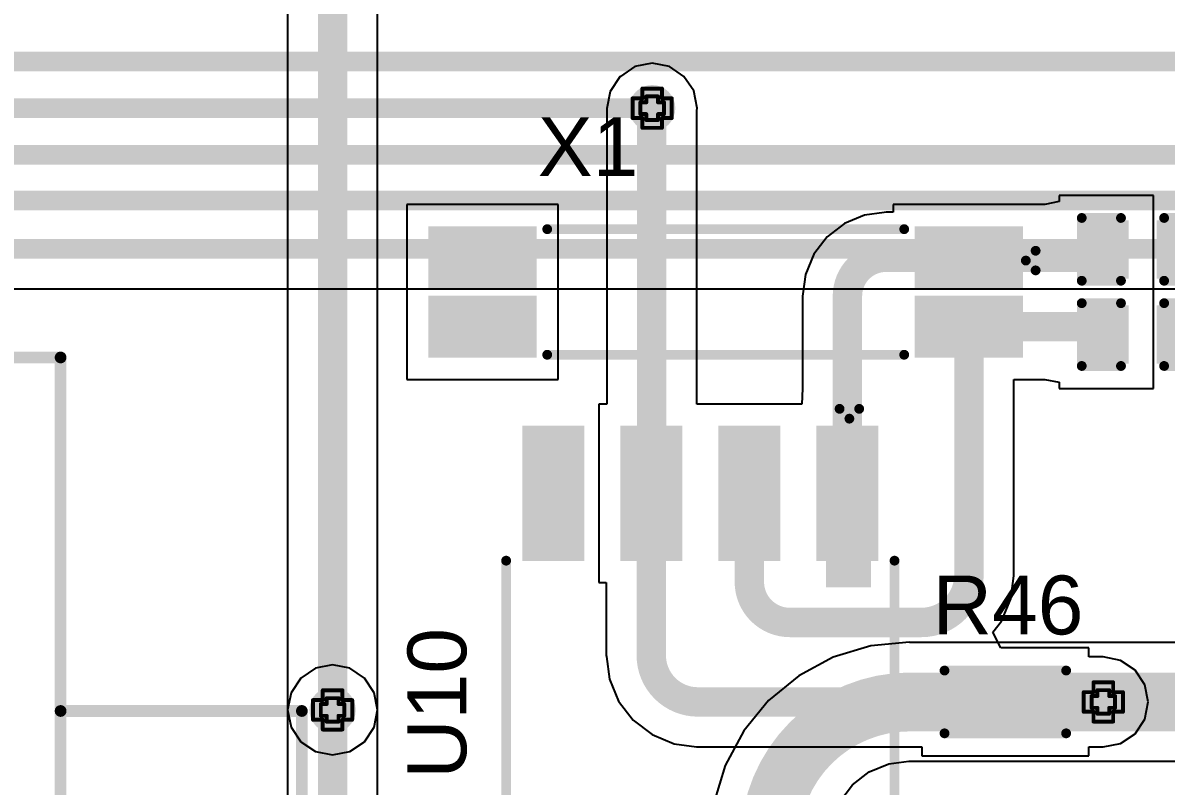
# Model space of a CAD drawing. Header units: inches. Extents: x -3 to 195, y 0 to 199.
# Drawn here: x 2.189 to 2.772, y 2.666 to 3.055 of the extents above; entities that cross this region are included whole.
import ezdxf

# ---------------------------------------------------------------- set-up
doc = ezdxf.new("R2010")
doc.units = ezdxf.units.IN
doc.header["$MEASUREMENT"] = 0
for name, color, linetype in [('Bottom Layer', 5, 'Continuous'), ('Drill Drawing', 1, 'Continuous'), ('Top Layer', 1, 'Continuous'), ('Top Overlay', 2, 'Continuous'), ('Top Paste', 8, 'Continuous'), ('Top Solder', 216, 'Continuous'), ('Via Holes', 16, 'Continuous')]:
    doc.layers.add(name, color=color, linetype=linetype)
doc.styles.add('Arial', font='', dxfattribs={"height": 0.2})
doc.styles.get('Arial').set_extended_font_data('Arial')

# ---------------------------------------------------------------- blocks, each defined once
blk = doc.blocks.new('MC_146__6')
at = {"layer": 'Top Layer'}
for points in [[(-0.14763795, 0.0295273), (-0.10039385, 0.0295273), (-0.10039385, 0.0059053), (-0.14763795, 0.0059053)], [(0.10039405, 0.0295273), (0.14763815, 0.0295273), (0.14763815, 0.0059053), (0.10039405, 0.0059053)], [(-0.14763795, -0.0059046), (-0.10039385, -0.0059046), (-0.10039385, -0.0295266), (-0.14763795, -0.0295266)], [(0.10039415, -0.0059048), (0.14763825, -0.0059048), (0.14763825, -0.0295268), (0.10039415, -0.0295268)]]:
    blk.add_hatch(color=1, dxfattribs=at).paths.add_polyline_path(points)
at = {"layer": 'Top Paste'}
for points in [[(-0.14763795, 0.0295273), (-0.10039385, 0.0295273), (-0.10039385, 0.0059053), (-0.14763795, 0.0059053)], [(0.10039405, 0.0295273), (0.14763815, 0.0295273), (0.14763815, 0.0059053), (0.10039405, 0.0059053)], [(-0.14763795, -0.0059046), (-0.10039385, -0.0059046), (-0.10039385, -0.0295266), (-0.14763795, -0.0295266)], [(0.10039415, -0.0059048), (0.14763825, -0.0059048), (0.14763825, -0.0295268), (0.10039415, -0.0295268)]]:
    blk.add_hatch(color=8, dxfattribs=at).paths.add_polyline_path(points)
at = {"layer": 'Top Solder'}
for points in [[(-0.15163795, 0.0335273), (-0.09639385, 0.0335273), (-0.09639385, 0.0019053), (-0.15163795, 0.0019053)], [(0.09639405, 0.0335273), (0.15163815, 0.0335273), (0.15163815, 0.0019053), (0.09639405, 0.0019053)], [(-0.15163795, -0.0019046), (-0.09639385, -0.0019046), (-0.09639385, -0.0335266), (-0.15163795, -0.0335266)], [(0.09639415, -0.0019048), (0.15163825, -0.0019048), (0.15163825, -0.0335268), (0.09639415, -0.0335268)]]:
    blk.add_hatch(color=216, dxfattribs=at).paths.add_polyline_path(points)
at = {"layer": 'Top Overlay', "const_width": 0.005}
for points in [[(0.0910003, 0.0320004), (-0.0909997, 0.0320003)], [(-0.1529998, -0.0159998), (-0.1579999, -0.0109999)], [(-0.1579998, -0.0209998), (-0.1579999, -0.0109999)], [(-0.1529998, -0.0159998), (-0.1579998, -0.0209998)], [(0.0910003, -0.0319997), (-0.0909999, -0.0319999)]]:
    blk.add_lwpolyline(points, dxfattribs=at)
at = {"layer": 'Top Overlay', "const_width": 0.0025}
for points in [[(-0.0922497, 0.0320003, 1), (-0.0897497, 0.0320003, 1)], [(0.0897503, 0.0320004, 1), (0.0922503, 0.0320004, 1)], [(-0.1592499, -0.0109999, 1), (-0.1567499, -0.0109999, 1)], [(-0.1592499, -0.0109999, 1), (-0.1567499, -0.0109999, 1)], [(-0.1542498, -0.0159998, 1), (-0.1517498, -0.0159998, 1)], [(-0.1542498, -0.0159998, 1), (-0.1517498, -0.0159998, 1)], [(-0.1592498, -0.0209998, 1), (-0.1567498, -0.0209998, 1)], [(-0.1592498, -0.0209998, 1), (-0.1567498, -0.0209998, 1)], [(-0.0922499, -0.0319999, 1), (-0.0897499, -0.0319999, 1)], [(0.0897503, -0.0319997, 1), (0.0922503, -0.0319997, 1)]]:
    blk.add_lwpolyline(points, format="xyb", close=True, dxfattribs=at)
blk = doc.blocks.new('SOIC_8_0_154___3_90___W______13')
at = {"layer": 'Top Layer'}
for points in [[(-0.1368117, 0.0631886), (-0.1368117, 0.0868106), (-0.0757881, 0.0868106), (-0.0757881, 0.0631886)], [(0.0757883, 0.0631886), (0.0757883, 0.0868106), (0.1368119, 0.0868106), (0.1368119, 0.0631886)], [(-0.1368119, 0.0131888), (-0.1368119, 0.0368108), (-0.0757883, 0.0368108), (-0.0757883, 0.0131888)], [(0.0757881, 0.0131888), (0.0757881, 0.0368108), (0.1368117, 0.0368108), (0.1368117, 0.0131888)], [(-0.1368119, -0.0368109), (-0.1368119, -0.0131889), (-0.0757883, -0.0131889), (-0.0757883, -0.0368109)], [(0.0757881, -0.0368109), (0.0757881, -0.0131889), (0.1368117, -0.0131889), (0.1368117, -0.0368109)], [(-0.1368119, -0.0868111), (-0.1368119, -0.0631891), (-0.0757883, -0.0631891), (-0.0757883, -0.0868111)], [(0.0757882, -0.086811), (0.0757882, -0.063189), (0.1368118, -0.063189), (0.1368118, -0.086811)]]:
    blk.add_hatch(color=1, dxfattribs=at).paths.add_polyline_path(points)
at = {"layer": 'Top Overlay'}
blk.add_hatch(color=2, dxfattribs=at).paths.add_polyline_path([(-0.0723769, 0.0639924), (-0.0583769, 0.0639924), (-0.0583769, 0.0869924), (-0.0723769, 0.0869924)])
at = {"layer": 'Top Paste'}
for points in [[(-0.1368117, 0.0631886), (-0.1368117, 0.0868106), (-0.0757881, 0.0868106), (-0.0757881, 0.0631886)], [(0.0757883, 0.0631886), (0.0757883, 0.0868106), (0.1368119, 0.0868106), (0.1368119, 0.0631886)], [(-0.1368119, 0.0131888), (-0.1368119, 0.0368108), (-0.0757883, 0.0368108), (-0.0757883, 0.0131888)], [(0.0757881, 0.0131888), (0.0757881, 0.0368108), (0.1368117, 0.0368108), (0.1368117, 0.0131888)], [(-0.1368119, -0.0368109), (-0.1368119, -0.0131889), (-0.0757883, -0.0131889), (-0.0757883, -0.0368109)], [(0.0757881, -0.0368109), (0.0757881, -0.0131889), (0.1368117, -0.0131889), (0.1368117, -0.0368109)], [(-0.1368119, -0.0868111), (-0.1368119, -0.0631891), (-0.0757883, -0.0631891), (-0.0757883, -0.0868111)], [(0.0757882, -0.086811), (0.0757882, -0.063189), (0.1368118, -0.063189), (0.1368118, -0.086811)]]:
    blk.add_hatch(color=8, dxfattribs=at).paths.add_polyline_path(points)
at = {"layer": 'Top Solder'}
for points in [[(-0.1408117, 0.0591886), (-0.1408117, 0.0908106), (-0.0717881, 0.0908106), (-0.0717881, 0.0591886)], [(0.0717883, 0.0591886), (0.0717883, 0.0908106), (0.1408119, 0.0908106), (0.1408119, 0.0591886)], [(-0.1408119, 0.0091888), (-0.1408119, 0.0408108), (-0.0717883, 0.0408108), (-0.0717883, 0.0091888)], [(0.0717881, 0.0091888), (0.0717881, 0.0408108), (0.1408117, 0.0408108), (0.1408117, 0.0091888)], [(-0.1408119, -0.0408109), (-0.1408119, -0.0091889), (-0.0717883, -0.0091889), (-0.0717883, -0.0408109)], [(0.0717881, -0.0408109), (0.0717881, -0.0091889), (0.1408117, -0.0091889), (0.1408117, -0.0408109)], [(-0.1408119, -0.0908111), (-0.1408119, -0.0591891), (-0.0717883, -0.0591891), (-0.0717883, -0.0908111)], [(0.0717882, -0.090811), (0.0717882, -0.059189), (0.1408118, -0.059189), (0.1408118, -0.090811)]]:
    blk.add_hatch(color=216, dxfattribs=at).paths.add_polyline_path(points)
at = {"layer": 'Top Overlay', "const_width": 0.005}
for points in [[(-0.0719998, 0.0989997), (0.0710001, 0.099)], [(-0.14937, 0.071), (-0.1493698, 0.0809998)], [(-0.14437, 0.0759999), (-0.1493698, 0.0809998)], [(-0.14937, 0.071), (-0.14437, 0.0759999)], [(0.071, -0.0990001), (-0.072, -0.0990001)]]:
    blk.add_lwpolyline(points, dxfattribs=at)
at = {"layer": 'Top Overlay', "const_width": 0.0025}
for points in [[(-0.0732498, 0.0989997, 1), (-0.0707498, 0.0989997, 1)], [(0.0697501, 0.099, 1), (0.0722501, 0.099, 1)], [(-0.1506198, 0.0809998, 1), (-0.1481198, 0.0809998, 1)], [(-0.1506198, 0.0809998, 1), (-0.1481198, 0.0809998, 1)], [(-0.14562, 0.0759999, 1), (-0.14312, 0.0759999, 1)], [(-0.14562, 0.0759999, 1), (-0.14312, 0.0759999, 1)], [(-0.15062, 0.071, 1), (-0.14812, 0.071, 1)], [(-0.15062, 0.071, 1), (-0.14812, 0.071, 1)], [(-0.07325, -0.0990001, 1), (-0.07075, -0.0990001, 1)], [(0.06975, -0.0990001, 1), (0.07225, -0.0990001, 1)]]:
    blk.add_lwpolyline(points, format="xyb", close=True, dxfattribs=at)
blk = doc.blocks.new('R___0402_53')
at = {"layer": 'Top Layer'}
for points in [[(-0.0275, -0.0124999), (-0.0275, 0.0125001), (-0.0095, 0.0125001), (-0.0095, -0.0124999)], [(0.0094999, -0.0124999), (0.0094999, 0.0125001), (0.0274999, 0.0125001), (0.0274999, -0.0124999)]]:
    blk.add_hatch(color=1, dxfattribs=at).paths.add_polyline_path(points)
at = {"layer": 'Top Paste'}
for points in [[(-0.0275, -0.0124999), (-0.0275, 0.0125001), (-0.0095, 0.0125001), (-0.0095, -0.0124999)], [(0.0094999, -0.0124999), (0.0094999, 0.0125001), (0.0274999, 0.0125001), (0.0274999, -0.0124999)]]:
    blk.add_hatch(color=8, dxfattribs=at).paths.add_polyline_path(points)
at = {"layer": 'Top Solder'}
for points in [[(-0.0296654, -0.0146653), (-0.0296654, 0.0146655), (-0.0073346, 0.0146655), (-0.0073346, -0.0146653)], [(0.0073345, -0.0146653), (0.0073345, 0.0146655), (0.0296653, 0.0146655), (0.0296653, -0.0146653)]]:
    blk.add_hatch(color=216, dxfattribs=at).paths.add_polyline_path(points)
at = {"layer": 'Top Overlay'}
for points, const_width in [([(-0.0310002, -0.0159997), (-0.0310001, 0.0160001)], 0.005), ([(-0.0310001, 0.0160001), (0.0309995, 0.0160003)], 0.005), ([(0.0309995, 0.0160003), (0.0309998, -0.0159998)], 0.005), ([(-0.0310002, -0.0159997), (0.0309998, -0.0159998)], 0.005), ([(-0.0320003, -0.0169997), (0.0319997, -0.0169998)], 0.000127)]:
    blk.add_lwpolyline(points, dxfattribs=dict(at, const_width=const_width))
for points, const_width in [([(-0.0322501, 0.0160001, 1), (-0.0297501, 0.0160001, 1)], 0.0025), ([(-0.0322501, 0.0160001, 1), (-0.0297501, 0.0160001, 1)], 0.0025), ([(0.0297495, 0.0160003, 1), (0.0322495, 0.0160003, 1)], 0.0025), ([(0.0297495, 0.0160003, 1), (0.0322495, 0.0160003, 1)], 0.0025), ([(-0.0322502, -0.0159997, 1), (-0.0297502, -0.0159997, 1)], 0.0025), ([(-0.0322502, -0.0159997, 1), (-0.0297502, -0.0159997, 1)], 0.0025), ([(-0.032032, -0.0169997, 1), (-0.0319686, -0.0169997, 1)], 6.35e-05), ([(0.0297498, -0.0159998, 1), (0.0322498, -0.0159998, 1)], 0.0025), ([(0.0297498, -0.0159998, 1), (0.0322498, -0.0159998, 1)], 0.0025), ([(0.031968, -0.0169998, 1), (0.0320314, -0.0169998, 1)], 6.35e-05)]:
    blk.add_lwpolyline(points, format="xyb", close=True, dxfattribs=dict(at, const_width=const_width))
blk = doc.blocks.new('CR2032_BS_6_1_97')
at = {"layer": 'Top Overlay'}
for points, const_width in [([(-0.4443124, 0.3197816), (0.4317656, 0.3197836)], 0.006), ([(0.4317656, 0.0799015), (0.4317656, 0.3197836)], 0.006), ([(0.4317656, 0.1396176), (0.5547496, 0.1396176)], 0.0059842), ([(0.5547496, 0.0899996), (0.5547496, 0.1396176)], 0.0059842)]:
    blk.add_lwpolyline(points, dxfattribs=dict(at, const_width=const_width))
for points, const_width in [([(0.4302656, 0.3197836, 1), (0.4332656, 0.3197836, 1)], 0.003), ([(0.4302656, 0.3197836, 1), (0.4332656, 0.3197836, 1)], 0.003), ([(0.4302696, 0.1396176, 1), (0.4332616, 0.1396176, 1)], 0.0029921), ([(0.5532536, 0.1396176, 1), (0.5562456, 0.1396176, 1)], 0.0029921), ([(0.5532536, 0.1396176, 1), (0.5562456, 0.1396176, 1)], 0.0029921)]:
    blk.add_lwpolyline(points, format="xyb", close=True, dxfattribs=dict(at, const_width=const_width))
blk = doc.blocks.new('C___0402_133')
at = {"layer": 'Top Layer'}
for points in [[(-0.0274991, -0.0124999), (-0.0274991, 0.0125001), (-0.0094991, 0.0125001), (-0.0094991, -0.0124999)], [(0.009501, -0.0125001), (0.009501, 0.0124999), (0.027501, 0.0124999), (0.027501, -0.0125001)]]:
    blk.add_hatch(color=1, dxfattribs=at).paths.add_polyline_path(points)
at = {"layer": 'Top Paste'}
for points in [[(-0.0274991, -0.0124999), (-0.0274991, 0.0125001), (-0.0094991, 0.0125001), (-0.0094991, -0.0124999)], [(0.009501, -0.0125001), (0.009501, 0.0124999), (0.027501, 0.0124999), (0.027501, -0.0125001)]]:
    blk.add_hatch(color=8, dxfattribs=at).paths.add_polyline_path(points)
at = {"layer": 'Top Solder'}
for points in [[(-0.0298613, -0.0148621), (-0.0298613, 0.0148623), (-0.0071369, 0.0148623), (-0.0071369, -0.0148621)], [(0.0071388, -0.0148623), (0.0071388, 0.0148621), (0.0298632, 0.0148621), (0.0298632, -0.0148623)]]:
    blk.add_hatch(color=216, dxfattribs=at).paths.add_polyline_path(points)
at = {"layer": 'Top Overlay', "const_width": 0.005}
for points in [[(-0.0309991, 0.0160002), (-0.031001, -0.0160001)], [(-0.0110011, 0.0160001), (-0.0309991, 0.0160002)], [(0.031001, 0.0160002), (0.0110009, 0.0159999)], [(0.031001, 0.0160002), (0.031001, -0.0160001)], [(-0.0110011, -0.0159999), (-0.031001, -0.0160001)], [(0.031001, -0.0160001), (0.011001, -0.0160001)]]:
    blk.add_lwpolyline(points, dxfattribs=at)
at = {"layer": 'Top Overlay', "const_width": 0.0025}
for points in [[(-0.0322491, 0.0160002, 1), (-0.0297491, 0.0160002, 1)], [(-0.0322491, 0.0160002, 1), (-0.0297491, 0.0160002, 1)], [(-0.0122511, 0.0160001, 1), (-0.0097511, 0.0160001, 1)], [(0.0097509, 0.0159999, 1), (0.0122509, 0.0159999, 1)], [(0.029751, 0.0160002, 1), (0.032251, 0.0160002, 1)], [(0.029751, 0.0160002, 1), (0.032251, 0.0160002, 1)], [(-0.032251, -0.0160001, 1), (-0.029751, -0.0160001, 1)], [(-0.032251, -0.0160001, 1), (-0.029751, -0.0160001, 1)], [(-0.0122511, -0.0159999, 1), (-0.0097511, -0.0159999, 1)], [(0.009751, -0.0160001, 1), (0.012251, -0.0160001, 1)], [(0.029751, -0.0160001, 1), (0.032251, -0.0160001, 1)], [(0.029751, -0.0160001, 1), (0.032251, -0.0160001, 1)]]:
    blk.add_lwpolyline(points, format="xyb", close=True, dxfattribs=at)
blk = doc.blocks.new('C___0402_134')
at = {"layer": 'Top Layer'}
for points in [[(-0.0274999, -0.0125), (-0.0274999, 0.0125), (-0.0094999, 0.0125), (-0.0094999, -0.0125)], [(0.0095, -0.0125), (0.0095, 0.0125), (0.0275, 0.0125), (0.0275, -0.0125)]]:
    blk.add_hatch(color=1, dxfattribs=at).paths.add_polyline_path(points)
at = {"layer": 'Top Paste'}
for points in [[(-0.0274999, -0.0125), (-0.0274999, 0.0125), (-0.0094999, 0.0125), (-0.0094999, -0.0125)], [(0.0095, -0.0125), (0.0095, 0.0125), (0.0275, 0.0125), (0.0275, -0.0125)]]:
    blk.add_hatch(color=8, dxfattribs=at).paths.add_polyline_path(points)
at = {"layer": 'Top Solder'}
for points in [[(-0.0298621, -0.0148622), (-0.0298621, 0.0148622), (-0.0071377, 0.0148622), (-0.0071377, -0.0148622)], [(0.0071378, -0.0148622), (0.0071378, 0.0148622), (0.0298622, 0.0148622), (0.0298622, -0.0148622)]]:
    blk.add_hatch(color=216, dxfattribs=at).paths.add_polyline_path(points)
at = {"layer": 'Top Overlay', "const_width": 0.005}
for points in [[(-0.031, 0.016), (-0.0310001, -0.0160001)], [(-0.0109999, 0.016), (-0.031, 0.016)], [(0.0310002, 0.016), (0.011, 0.0159999)], [(0.0310002, 0.016), (0.0310002, -0.0160001)], [(-0.011, -0.0160001), (-0.0310001, -0.0160001)], [(0.0310002, -0.0160001), (0.0110001, -0.0160001)]]:
    blk.add_lwpolyline(points, dxfattribs=at)
at = {"layer": 'Top Overlay', "const_width": 0.0025}
for points in [[(-0.03225, 0.016, 1), (-0.02975, 0.016, 1)], [(-0.03225, 0.016, 1), (-0.02975, 0.016, 1)], [(-0.0122499, 0.016, 1), (-0.0097499, 0.016, 1)], [(0.00975, 0.0159999, 1), (0.01225, 0.0159999, 1)], [(0.0297502, 0.016, 1), (0.0322502, 0.016, 1)], [(0.0297502, 0.016, 1), (0.0322502, 0.016, 1)], [(-0.0322501, -0.0160001, 1), (-0.0297501, -0.0160001, 1)], [(-0.0322501, -0.0160001, 1), (-0.0297501, -0.0160001, 1)], [(-0.01225, -0.0160001, 1), (-0.00975, -0.0160001, 1)], [(0.0097501, -0.0160001, 1), (0.0122501, -0.0160001, 1)], [(0.0297502, -0.0160001, 1), (0.0322502, -0.0160001, 1)], [(0.0297502, -0.0160001, 1), (0.0322502, -0.0160001, 1)]]:
    blk.add_lwpolyline(points, format="xyb", close=True, dxfattribs=at)

msp = doc.modelspace()

# ---------------------------------------------------------------- hatches: boundary and pattern name
at = {"layer": 'Bottom Layer'}
h = msp.add_hatch(color=5, dxfattribs=at)
edge = h.paths.add_edge_path()
edge.add_arc((2.51, 3.0116465), 0.011811, 0, 360)
h = msp.add_hatch(color=5, dxfattribs=at)
edge = h.paths.add_edge_path()
edge.add_arc((2.3470762, 2.705), 0.011811, 0, 360)
h = msp.add_hatch(color=5, dxfattribs=at)
edge = h.paths.add_edge_path()
edge.add_arc((2.74, 2.7090619), 0.011811, 0, 360)
at = {"layer": 'Top Layer'}
h = msp.add_hatch(color=1, dxfattribs=at)
edge = h.paths.add_edge_path()
edge.add_arc((2.51, 3.0116465), 0.011811, 0, 360)
h = msp.add_hatch(color=1, dxfattribs=at)
edge = h.paths.add_edge_path()
edge.add_arc((2.3470762, 2.705), 0.011811, 0, 360)
h = msp.add_hatch(color=1, dxfattribs=at)
edge = h.paths.add_edge_path()
edge.add_arc((2.74, 2.7090619), 0.011811, 0, 360)
at = {"layer": 'Via Holes'}
h = msp.add_hatch(color=7, dxfattribs=at)
edge = h.paths.add_edge_path()
edge.add_arc((2.51, 3.0116465), 0.0059055, 0, 360)
h = msp.add_hatch(color=7, dxfattribs=at)
edge = h.paths.add_edge_path()
edge.add_arc((2.3470762, 2.705), 0.0059055, 0, 360)
h = msp.add_hatch(color=7, dxfattribs=at)
edge = h.paths.add_edge_path()
edge.add_arc((2.74, 2.7090619), 0.0059055, 0, 360)

# ---------------------------------------------------------------- linework, layer by layer
at = {"layer": 'Bottom Layer'}
for p, q in [((0.9579752, 2.9196225), (2.941816, 2.9196225)), ((2.641265, 2.7395519), (2.6214136, 2.7375967)), ((2.641265, 2.7393208), (2.641265, 2.7395519)), ((2.6214136, 2.7375967), (2.602325, 2.7318063)), ((3.3056735, 2.7393208), (2.641265, 2.7393208)), ((2.3470762, 2.7279408), (2.3382971, 2.7261945)), ((2.3558553, 2.7261945), (2.3470762, 2.7279408)), ((2.602325, 2.7318063), (2.584733, 2.7224031)), ((2.3382971, 2.7261945), (2.3308546, 2.7212216)), ((2.3632978, 2.7212216), (2.3558553, 2.7261945)), ((2.584733, 2.7224031), (2.5693133, 2.7097486)), ((2.3308546, 2.7212216), (2.3258817, 2.7137791)), ((2.3682707, 2.7137791), (2.3632978, 2.7212216)), ((2.3258817, 2.7137791), (2.3241354, 2.705)), ((2.370017, 2.705), (2.3682707, 2.7137791)), ((2.3241354, 2.705), (2.3241354, 2.2702799)), ((2.370017, 2.2654214), (2.370017, 2.705)), ((2.5693133, 2.7097486), (2.5566588, 2.6943289)), ((2.5566588, 2.6943289), (2.5472556, 2.6767369)), ((2.5472556, 2.6767369), (2.5414652, 2.6576483)), ((2.6207066, 2.6734051), (2.6306232, 2.6775127)), ((2.6306232, 2.6775127), (2.6408446, 2.6788583)), ((2.6408446, 2.6788583), (2.641265, 2.678803)), ((2.641265, 2.678803), (3.3056735, 2.678803)), ((2.612191, 2.6668709), (2.6207066, 2.6734051)), ((2.6056568, 2.6583553), (2.612191, 2.6668709))]:
    msp.add_line(p, q, dxfattribs=at)
for points, const_width in [([(0.7358515, 3.0354575), (3.2480325, 3.0354575)], 0.01), ([(0.7745361, 3.0116465), (2.51, 3.0116465)], 0.01), ([(0.8791876, 2.9878355), (3.2288241, 2.9878355)], 0.01), ([(0.9184112, 2.9646479), (3.1398868, 2.9646479)], 0.01), ([(0.9524015, 2.9400143), (2.9419107, 2.9400143)], 0.01), ([(2.641265, 2.7090619), (2.74, 2.7090619)], 0.03), ([(2.74, 2.7090619), (3.3056735, 2.7090619)], 0.03), ([(2.3470762, 2.2654214), (2.3470762, 2.705)], 0.015)]:
    msp.add_lwpolyline(points, dxfattribs=dict(at, const_width=const_width))
for points, const_width in [([(2.5075, 3.0116465, 1), (2.5125, 3.0116465, 1)], 0.005), ([(2.633765, 2.7090619, 1), (2.648765, 2.7090619, 1)], 0.015), ([(2.633765, 2.7090619, 1), (2.648765, 2.7090619, 1)], 0.015), ([(2.7325, 2.7090619, 1), (2.7475, 2.7090619, 1)], 0.015), ([(2.7325, 2.7090619, 1), (2.7475, 2.7090619, 1)], 0.015), ([(2.3433262, 2.705, 1), (2.3508262, 2.705, 1)], 0.0075)]:
    msp.add_lwpolyline(points, format="xyb", close=True, dxfattribs=dict(at, const_width=const_width))
at = {"layer": 'Bottom Layer', "const_width": 0.03}
msp.add_lwpolyline([(2.57, 2.6377969, -0.4142135623730951), (2.641265, 2.7090619)], format="xyb", dxfattribs=at)
at = {"layer": 'Drill Drawing', "const_width": 0.002}
for points in [[(2.505, 3.0166465), (2.505, 3.0216465)], [(2.505, 3.0216465), (2.515, 3.0216465)], [(2.515, 3.0166465), (2.515, 3.0216465)], [(2.5, 3.0066465), (2.5, 3.0166465)], [(2.5, 3.0166465), (2.505, 3.0166465)], [(2.504, 3.0086465), (2.504, 3.0146465)], [(2.504, 3.0146465), (2.507, 3.0146465)], [(2.507, 3.0146465), (2.507, 3.0176465)], [(2.507, 3.0176465), (2.513, 3.0176465)], [(2.513, 3.0146465), (2.513, 3.0176465)], [(2.513, 3.0146465), (2.516, 3.0146465)], [(2.515, 3.0166465), (2.52, 3.0166465)], [(2.516, 3.0086465), (2.516, 3.0146465)], [(2.52, 3.0066465), (2.52, 3.0166465)], [(2.5, 3.0066465), (2.505, 3.0066465)], [(2.504, 3.0086465), (2.507, 3.0086465)], [(2.505, 3.0016465), (2.505, 3.0066465)], [(2.507, 3.0056465), (2.507, 3.0086465)], [(2.513, 3.0086465), (2.516, 3.0086465)], [(2.513, 3.0056465), (2.513, 3.0086465)], [(2.515, 3.0066465), (2.52, 3.0066465)], [(2.515, 3.0016465), (2.515, 3.0066465)], [(2.505, 3.0016465), (2.515, 3.0016465)], [(2.507, 3.0056465), (2.513, 3.0056465)], [(2.735, 2.7140619), (2.735, 2.7190619)], [(2.735, 2.7190619), (2.745, 2.7190619)], [(2.737, 2.7120619), (2.737, 2.7150619)], [(2.737, 2.7150619), (2.743, 2.7150619)], [(2.743, 2.7120619), (2.743, 2.7150619)], [(2.745, 2.7140619), (2.745, 2.7190619)], [(2.3370762, 2.7), (2.3370762, 2.71)], [(2.3370762, 2.71), (2.3420762, 2.71)], [(2.3420762, 2.71), (2.3420762, 2.715)], [(2.3420762, 2.715), (2.3520762, 2.715)], [(2.3440762, 2.708), (2.3440762, 2.711)], [(2.3440762, 2.711), (2.3500762, 2.711)], [(2.3500762, 2.708), (2.3500762, 2.711)], [(2.3520762, 2.71), (2.3520762, 2.715)], [(2.3520762, 2.71), (2.3570762, 2.71)], [(2.3570762, 2.7), (2.3570762, 2.71)], [(2.73, 2.7040619), (2.73, 2.7140619)], [(2.73, 2.7140619), (2.735, 2.7140619)], [(2.734, 2.7060619), (2.734, 2.7120619)], [(2.734, 2.7120619), (2.737, 2.7120619)], [(2.743, 2.7120619), (2.746, 2.7120619)], [(2.745, 2.7140619), (2.75, 2.7140619)], [(2.746, 2.7060619), (2.746, 2.7120619)], [(2.75, 2.7040619), (2.75, 2.7140619)], [(2.3410762, 2.702), (2.3410762, 2.708)], [(2.3410762, 2.708), (2.3440762, 2.708)], [(2.3500762, 2.708), (2.3530762, 2.708)], [(2.3530762, 2.702), (2.3530762, 2.708)], [(2.73, 2.7040619), (2.735, 2.7040619)], [(2.734, 2.7060619), (2.737, 2.7060619)], [(2.735, 2.6990619), (2.735, 2.7040619)], [(2.737, 2.7030619), (2.737, 2.7060619)], [(2.743, 2.7060619), (2.746, 2.7060619)], [(2.743, 2.7030619), (2.743, 2.7060619)], [(2.745, 2.7040619), (2.75, 2.7040619)], [(2.745, 2.6990619), (2.745, 2.7040619)], [(2.3370762, 2.7), (2.3420762, 2.7)], [(2.3410762, 2.702), (2.3440762, 2.702)], [(2.3420762, 2.695), (2.3420762, 2.7)], [(2.3440762, 2.699), (2.3440762, 2.702)], [(2.3440762, 2.699), (2.3500762, 2.699)], [(2.3500762, 2.702), (2.3530762, 2.702)], [(2.3500762, 2.699), (2.3500762, 2.702)], [(2.3520762, 2.7), (2.3570762, 2.7)], [(2.3520762, 2.695), (2.3520762, 2.7)], [(2.735, 2.6990619), (2.745, 2.6990619)], [(2.737, 2.7030619), (2.743, 2.7030619)], [(2.3420762, 2.695), (2.3520762, 2.695)]]:
    msp.add_lwpolyline(points, dxfattribs=at)
at = {"layer": 'Drill Drawing', "const_width": 0.001}
for points in [[(2.5045, 3.0216465, 1), (2.5055, 3.0216465, 1)], [(2.5045, 3.0216465, 1), (2.5055, 3.0216465, 1)], [(2.5145, 3.0216465, 1), (2.5155, 3.0216465, 1)], [(2.5145, 3.0216465, 1), (2.5155, 3.0216465, 1)], [(2.4995, 3.0166465, 1), (2.5005, 3.0166465, 1)], [(2.4995, 3.0166465, 1), (2.5005, 3.0166465, 1)], [(2.5035, 3.0146465, 1), (2.5045, 3.0146465, 1)], [(2.5035, 3.0146465, 1), (2.5045, 3.0146465, 1)], [(2.5045, 3.0166465, 1), (2.5055, 3.0166465, 1)], [(2.5045, 3.0166465, 1), (2.5055, 3.0166465, 1)], [(2.5065, 3.0176465, 1), (2.5075, 3.0176465, 1)], [(2.5065, 3.0176465, 1), (2.5075, 3.0176465, 1)], [(2.5065, 3.0146465, 1), (2.5075, 3.0146465, 1)], [(2.5065, 3.0146465, 1), (2.5075, 3.0146465, 1)], [(2.5125, 3.0176465, 1), (2.5135, 3.0176465, 1)], [(2.5125, 3.0176465, 1), (2.5135, 3.0176465, 1)], [(2.5125, 3.0146465, 1), (2.5135, 3.0146465, 1)], [(2.5125, 3.0146465, 1), (2.5135, 3.0146465, 1)], [(2.5145, 3.0166465, 1), (2.5155, 3.0166465, 1)], [(2.5145, 3.0166465, 1), (2.5155, 3.0166465, 1)], [(2.5155, 3.0146465, 1), (2.5165, 3.0146465, 1)], [(2.5155, 3.0146465, 1), (2.5165, 3.0146465, 1)], [(2.5195, 3.0166465, 1), (2.5205, 3.0166465, 1)], [(2.5195, 3.0166465, 1), (2.5205, 3.0166465, 1)], [(2.4995, 3.0066465, 1), (2.5005, 3.0066465, 1)], [(2.4995, 3.0066465, 1), (2.5005, 3.0066465, 1)], [(2.5035, 3.0086465, 1), (2.5045, 3.0086465, 1)], [(2.5035, 3.0086465, 1), (2.5045, 3.0086465, 1)], [(2.5045, 3.0066465, 1), (2.5055, 3.0066465, 1)], [(2.5045, 3.0066465, 1), (2.5055, 3.0066465, 1)], [(2.5065, 3.0086465, 1), (2.5075, 3.0086465, 1)], [(2.5065, 3.0086465, 1), (2.5075, 3.0086465, 1)], [(2.5125, 3.0086465, 1), (2.5135, 3.0086465, 1)], [(2.5125, 3.0086465, 1), (2.5135, 3.0086465, 1)], [(2.5145, 3.0066465, 1), (2.5155, 3.0066465, 1)], [(2.5145, 3.0066465, 1), (2.5155, 3.0066465, 1)], [(2.5155, 3.0086465, 1), (2.5165, 3.0086465, 1)], [(2.5155, 3.0086465, 1), (2.5165, 3.0086465, 1)], [(2.5195, 3.0066465, 1), (2.5205, 3.0066465, 1)], [(2.5195, 3.0066465, 1), (2.5205, 3.0066465, 1)], [(2.5045, 3.0016465, 1), (2.5055, 3.0016465, 1)], [(2.5045, 3.0016465, 1), (2.5055, 3.0016465, 1)], [(2.5065, 3.0056465, 1), (2.5075, 3.0056465, 1)], [(2.5065, 3.0056465, 1), (2.5075, 3.0056465, 1)], [(2.5125, 3.0056465, 1), (2.5135, 3.0056465, 1)], [(2.5125, 3.0056465, 1), (2.5135, 3.0056465, 1)], [(2.5145, 3.0016465, 1), (2.5155, 3.0016465, 1)], [(2.5145, 3.0016465, 1), (2.5155, 3.0016465, 1)], [(2.7345, 2.7190619, 1), (2.7355, 2.7190619, 1)], [(2.7345, 2.7190619, 1), (2.7355, 2.7190619, 1)], [(2.7365, 2.7150619, 1), (2.7375, 2.7150619, 1)], [(2.7365, 2.7150619, 1), (2.7375, 2.7150619, 1)], [(2.7425, 2.7150619, 1), (2.7435, 2.7150619, 1)], [(2.7425, 2.7150619, 1), (2.7435, 2.7150619, 1)], [(2.7445, 2.7190619, 1), (2.7455, 2.7190619, 1)], [(2.7445, 2.7190619, 1), (2.7455, 2.7190619, 1)], [(2.3365762, 2.71, 1), (2.3375762, 2.71, 1)], [(2.3365762, 2.71, 1), (2.3375762, 2.71, 1)], [(2.3415762, 2.715, 1), (2.3425762, 2.715, 1)], [(2.3415762, 2.715, 1), (2.3425762, 2.715, 1)], [(2.3415762, 2.71, 1), (2.3425762, 2.71, 1)], [(2.3415762, 2.71, 1), (2.3425762, 2.71, 1)], [(2.3435762, 2.711, 1), (2.3445762, 2.711, 1)], [(2.3435762, 2.711, 1), (2.3445762, 2.711, 1)], [(2.3495762, 2.711, 1), (2.3505762, 2.711, 1)], [(2.3495762, 2.711, 1), (2.3505762, 2.711, 1)], [(2.3515762, 2.715, 1), (2.3525762, 2.715, 1)], [(2.3515762, 2.715, 1), (2.3525762, 2.715, 1)], [(2.3515762, 2.71, 1), (2.3525762, 2.71, 1)], [(2.3515762, 2.71, 1), (2.3525762, 2.71, 1)], [(2.3565762, 2.71, 1), (2.3575762, 2.71, 1)], [(2.3565762, 2.71, 1), (2.3575762, 2.71, 1)], [(2.7295, 2.7140619, 1), (2.7305, 2.7140619, 1)], [(2.7295, 2.7140619, 1), (2.7305, 2.7140619, 1)], [(2.7335, 2.7120619, 1), (2.7345, 2.7120619, 1)], [(2.7335, 2.7120619, 1), (2.7345, 2.7120619, 1)], [(2.7345, 2.7140619, 1), (2.7355, 2.7140619, 1)], [(2.7345, 2.7140619, 1), (2.7355, 2.7140619, 1)], [(2.7365, 2.7120619, 1), (2.7375, 2.7120619, 1)], [(2.7365, 2.7120619, 1), (2.7375, 2.7120619, 1)], [(2.7425, 2.7120619, 1), (2.7435, 2.7120619, 1)], [(2.7425, 2.7120619, 1), (2.7435, 2.7120619, 1)], [(2.7445, 2.7140619, 1), (2.7455, 2.7140619, 1)], [(2.7445, 2.7140619, 1), (2.7455, 2.7140619, 1)], [(2.7455, 2.7120619, 1), (2.7465, 2.7120619, 1)], [(2.7455, 2.7120619, 1), (2.7465, 2.7120619, 1)], [(2.7495, 2.7140619, 1), (2.7505, 2.7140619, 1)], [(2.7495, 2.7140619, 1), (2.7505, 2.7140619, 1)], [(2.3405762, 2.708, 1), (2.3415762, 2.708, 1)], [(2.3405762, 2.708, 1), (2.3415762, 2.708, 1)], [(2.3435762, 2.708, 1), (2.3445762, 2.708, 1)], [(2.3435762, 2.708, 1), (2.3445762, 2.708, 1)], [(2.3495762, 2.708, 1), (2.3505762, 2.708, 1)], [(2.3495762, 2.708, 1), (2.3505762, 2.708, 1)], [(2.3525762, 2.708, 1), (2.3535762, 2.708, 1)], [(2.3525762, 2.708, 1), (2.3535762, 2.708, 1)], [(2.7295, 2.7040619, 1), (2.7305, 2.7040619, 1)], [(2.7295, 2.7040619, 1), (2.7305, 2.7040619, 1)], [(2.7335, 2.7060619, 1), (2.7345, 2.7060619, 1)], [(2.7335, 2.7060619, 1), (2.7345, 2.7060619, 1)], [(2.7345, 2.7040619, 1), (2.7355, 2.7040619, 1)], [(2.7345, 2.7040619, 1), (2.7355, 2.7040619, 1)], [(2.7365, 2.7060619, 1), (2.7375, 2.7060619, 1)], [(2.7365, 2.7060619, 1), (2.7375, 2.7060619, 1)], [(2.7425, 2.7060619, 1), (2.7435, 2.7060619, 1)], [(2.7425, 2.7060619, 1), (2.7435, 2.7060619, 1)], [(2.7445, 2.7040619, 1), (2.7455, 2.7040619, 1)], [(2.7445, 2.7040619, 1), (2.7455, 2.7040619, 1)], [(2.7455, 2.7060619, 1), (2.7465, 2.7060619, 1)], [(2.7455, 2.7060619, 1), (2.7465, 2.7060619, 1)], [(2.7495, 2.7040619, 1), (2.7505, 2.7040619, 1)], [(2.7495, 2.7040619, 1), (2.7505, 2.7040619, 1)], [(2.3365762, 2.7, 1), (2.3375762, 2.7, 1)], [(2.3365762, 2.7, 1), (2.3375762, 2.7, 1)], [(2.3405762, 2.702, 1), (2.3415762, 2.702, 1)], [(2.3405762, 2.702, 1), (2.3415762, 2.702, 1)], [(2.3415762, 2.7, 1), (2.3425762, 2.7, 1)], [(2.3415762, 2.7, 1), (2.3425762, 2.7, 1)], [(2.3435762, 2.702, 1), (2.3445762, 2.702, 1)], [(2.3435762, 2.702, 1), (2.3445762, 2.702, 1)], [(2.3435762, 2.699, 1), (2.3445762, 2.699, 1)], [(2.3435762, 2.699, 1), (2.3445762, 2.699, 1)], [(2.3495762, 2.702, 1), (2.3505762, 2.702, 1)], [(2.3495762, 2.702, 1), (2.3505762, 2.702, 1)], [(2.3495762, 2.699, 1), (2.3505762, 2.699, 1)], [(2.3495762, 2.699, 1), (2.3505762, 2.699, 1)], [(2.3515762, 2.7, 1), (2.3525762, 2.7, 1)], [(2.3515762, 2.7, 1), (2.3525762, 2.7, 1)], [(2.3525762, 2.702, 1), (2.3535762, 2.702, 1)], [(2.3525762, 2.702, 1), (2.3535762, 2.702, 1)], [(2.3565762, 2.7, 1), (2.3575762, 2.7, 1)], [(2.3565762, 2.7, 1), (2.3575762, 2.7, 1)], [(2.7345, 2.6990619, 1), (2.7355, 2.6990619, 1)], [(2.7345, 2.6990619, 1), (2.7355, 2.6990619, 1)], [(2.7365, 2.7030619, 1), (2.7375, 2.7030619, 1)], [(2.7365, 2.7030619, 1), (2.7375, 2.7030619, 1)], [(2.7425, 2.7030619, 1), (2.7435, 2.7030619, 1)], [(2.7425, 2.7030619, 1), (2.7435, 2.7030619, 1)], [(2.7445, 2.6990619, 1), (2.7455, 2.6990619, 1)], [(2.7445, 2.6990619, 1), (2.7455, 2.6990619, 1)], [(2.3415762, 2.695, 1), (2.3425762, 2.695, 1)], [(2.3415762, 2.695, 1), (2.3425762, 2.695, 1)], [(2.3515762, 2.695, 1), (2.3525762, 2.695, 1)], [(2.3515762, 2.695, 1), (2.3525762, 2.695, 1)]]:
    msp.add_lwpolyline(points, format="xyb", close=True, dxfattribs=at)
at = {"layer": 'Top Layer'}
for p, q in [((2.3241354, 3.436309), (2.3241354, 2.705)), ((2.370017, 2.705), (2.370017, 3.436309)), ((2.501221, 3.032841), (2.4937784, 3.0278681)), ((2.51, 3.0345873), (2.501221, 3.032841)), ((2.518779, 3.032841), (2.51, 3.0345873)), ((2.5262216, 3.0278681), (2.518779, 3.032841)), ((2.4935503, 3.02764), (2.4885774, 3.0201975)), ((2.4937784, 3.0278681), (2.4935503, 3.02764)), ((2.5311945, 3.0204255), (2.5262216, 3.0278681)), ((2.4885774, 3.0201975), (2.4868311, 3.0114184)), ((2.5329408, 3.0116465), (2.5311945, 3.0204255)), ((2.4868311, 3.0114184), (2.4868311, 2.8608738)), ((2.5327127, 3.0104998), (2.5329408, 3.0116465)), ((2.5327127, 2.8608738), (2.5327127, 3.0104998)), ((2.7655, 2.9672157), (2.7175, 2.9672157)), ((2.7175, 2.9672157), (2.7175, 2.9640521)), ((2.7655, 2.9122157), (2.7655, 2.9672157)), ((2.4620997, 2.9625269), (2.3848557, 2.9625269)), ((2.3848557, 2.9625269), (2.3848557, 2.9089049)), ((2.4620997, 2.9270948), (2.4620997, 2.9625269)), ((2.7101317, 2.9625267), (2.6328878, 2.9625267)), ((2.6328878, 2.9625267), (2.6328878, 2.9586565)), ((2.7175, 2.9640521), (2.7101317, 2.9625268)), ((2.7101317, 2.9625268), (2.7101317, 2.9625267)), ((2.6182933, 2.9571272), (2.6080058, 2.952866)), ((2.6282047, 2.958432), (2.6182933, 2.9571272)), ((2.6293331, 2.9586565), (2.6282047, 2.958432)), ((2.6328878, 2.9586565), (2.6293331, 2.9586565)), ((2.6080058, 2.952866), (2.5991717, 2.9460874)), ((2.5991717, 2.9460874), (2.5923931, 2.9372533)), ((2.5923931, 2.9372533), (2.5881319, 2.9269658)), ((2.4620998, 2.9270948), (2.4620997, 2.9270948)), ((2.4620998, 2.8734728), (2.4620998, 2.9270948)), ((2.5881319, 2.9269658), (2.5868271, 2.9170544)), ((2.5868271, 2.9170544), (2.5866026, 2.915926)), ((2.5866026, 2.915926), (2.5866026, 2.8687711)), ((2.3848557, 2.9089049), (2.3848558, 2.9089049)), ((2.3848558, 2.9089049), (2.3848558, 2.8734728)), ((2.7655, 2.8687838), (2.7655, 2.9122157)), ((2.3848558, 2.8734728), (2.4620998, 2.8734728)), ((2.6944506, 2.7738108), (2.6944506, 2.8734728)), ((2.6944506, 2.8734728), (2.7101317, 2.8734728)), ((2.7101317, 2.8734728), (2.7101317, 2.8734727)), ((2.7101317, 2.8734727), (2.7175, 2.8719474)), ((2.5866026, 2.8687711), (2.5863545, 2.8608738)), ((2.7175, 2.8719474), (2.7175, 2.8687838)), ((2.7175, 2.8687838), (2.7655, 2.8687838)), ((2.4868311, 2.8608738), (2.4827329, 2.8608738)), ((2.4827329, 2.8608738), (2.4827329, 2.7698502)), ((2.5863545, 2.8608738), (2.5327127, 2.8608738)), ((2.4827329, 2.7698502), (2.4866031, 2.7698502)), ((2.4866031, 2.7698502), (2.4866031, 2.7328019)), ((2.6928066, 2.7616085), (2.6943397, 2.7732533)), ((2.6943397, 2.7732533), (2.6944506, 2.7738108)), ((2.6880967, 2.7502377), (2.6928066, 2.7616085)), ((2.6837416, 2.744562), (2.6880967, 2.7502377)), ((2.6876868, 2.736562), (2.6837416, 2.744562)), ((2.7325446, 2.736562), (2.6876868, 2.736562)), ((2.7325446, 2.7320027), (2.7325446, 2.736562)), ((2.4866031, 2.7328019), (2.4867267, 2.7321804)), ((2.4867267, 2.7321804), (2.4882341, 2.7207309)), ((2.74, 2.7320027), (2.7325446, 2.7320027)), ((2.7487791, 2.7302564), (2.74, 2.7320027)), ((2.7562216, 2.7252835), (2.7487791, 2.7302564)), ((2.7611945, 2.717841), (2.7562216, 2.7252835)), ((2.4882341, 2.7207309), (2.4928933, 2.7094825)), ((2.7629408, 2.7090619), (2.7611945, 2.717841)), ((2.3241354, 2.705), (2.3258817, 2.6962209)), ((2.3682707, 2.6962209), (2.370017, 2.705)), ((2.4928933, 2.7094825), (2.5003051, 2.6998232)), ((2.7611945, 2.7002828), (2.7629408, 2.7090619)), ((2.5003051, 2.6998232), (2.5099643, 2.6924114)), ((2.7562216, 2.6928403), (2.7611945, 2.7002828)), ((2.3258817, 2.6962209), (2.3308546, 2.6887784)), ((2.3632978, 2.6887784), (2.3682707, 2.6962209)), ((2.7487791, 2.6878674), (2.7562216, 2.6928403)), ((2.3308546, 2.6887784), (2.3382971, 2.6838055)), ((2.3558553, 2.6838055), (2.3632978, 2.6887784)), ((2.5099643, 2.6924114), (2.5212128, 2.6877522)), ((2.5212128, 2.6877522), (2.5326623, 2.6862448)), ((2.74, 2.6861211), (2.7487791, 2.6878674)), ((2.3382971, 2.6838055), (2.3470762, 2.6820592)), ((2.3470762, 2.6820592), (2.3558553, 2.6838055)), ((2.5326623, 2.6862448), (2.5332838, 2.6861212)), ((2.5332838, 2.6861212), (2.6475447, 2.6861212)), ((2.6475447, 2.6861212), (2.6475447, 2.681562)), ((2.6475447, 2.681562), (2.7325446, 2.681562)), ((2.7325446, 2.681562), (2.7325446, 2.6861211)), ((2.7325446, 2.6861211), (2.74, 2.6861211))]:
    msp.add_line(p, q, dxfattribs=at)
at = {"layer": 'Top Layer', "const_width": 0.015}
for points in [[(2.3470762, 2.705), (2.3470762, 3.470994)], [(2.5097719, 3.0114184), (2.51, 3.0116465)], [(2.5097719, 2.81559), (2.5097719, 3.0114184)], [(2.74, 2.9357157), (2.7415, 2.9372157)], [(2.7415, 2.9372157), (2.7415, 2.9407157)], [(2.6293331, 2.9357157), (2.6715098, 2.9357157)], [(2.6715098, 2.9357157), (2.74, 2.9357157)], [(2.6095434, 2.8153618), (2.6095434, 2.915926)], [(2.6715098, 2.7738108), (2.6715098, 2.9002838)], [(2.6715098, 2.9002838), (2.74, 2.9002838)], [(2.74, 2.9002838), (2.7415, 2.8987838)], [(2.7415, 2.8952838), (2.7415, 2.8987838)], [(2.5095439, 2.815362), (2.5097719, 2.81559)], [(2.5095439, 2.7328019), (2.5095439, 2.815362)], [(2.5595436, 2.7701958), (2.5595436, 2.815362)], [(2.5801715, 2.7495679), (2.6472669, 2.7495679)], [(2.5332838, 2.709062), (2.6715447, 2.709062)], [(2.7085446, 2.709062), (2.7085447, 2.7090619)], [(2.7085447, 2.7090619), (2.74, 2.7090619)]]:
    msp.add_lwpolyline(points, dxfattribs=at)
at = {"layer": 'Top Layer', "const_width": 0.0075}
for points in [[(2.50625, 3.0116465, 1), (2.51375, 3.0116465, 1)], [(2.5060219, 3.0114184, 1), (2.5135219, 3.0114184, 1)], [(2.5060219, 3.0114184, 1), (2.5135219, 3.0114184, 1)], [(2.73775, 2.9407157, 1), (2.74525, 2.9407157, 1)], [(2.73775, 2.9372157, 1), (2.74525, 2.9372157, 1)], [(2.73775, 2.9372157, 1), (2.74525, 2.9372157, 1)], [(2.6255831, 2.9357157, 1), (2.6330831, 2.9357157, 1)], [(2.6255831, 2.9357157, 1), (2.6330831, 2.9357157, 1)], [(2.6677598, 2.9357157, 1), (2.6752598, 2.9357157, 1)], [(2.6677598, 2.9357157, 1), (2.6752598, 2.9357157, 1)], [(2.73625, 2.9357157, 1), (2.74375, 2.9357157, 1)], [(2.73625, 2.9357157, 1), (2.74375, 2.9357157, 1)], [(2.6057934, 2.915926, 1), (2.6132934, 2.915926, 1)], [(2.6057934, 2.915926, 1), (2.6132934, 2.915926, 1)], [(2.6677598, 2.9002838, 1), (2.6752598, 2.9002838, 1)], [(2.6677598, 2.9002838, 1), (2.6752598, 2.9002838, 1)], [(2.73625, 2.9002838, 1), (2.74375, 2.9002838, 1)], [(2.73625, 2.9002838, 1), (2.74375, 2.9002838, 1)], [(2.73775, 2.8987838, 1), (2.74525, 2.8987838, 1)], [(2.73775, 2.8987838, 1), (2.74525, 2.8987838, 1)], [(2.73775, 2.8952838, 1), (2.74525, 2.8952838, 1)], [(2.5057939, 2.815362, 1), (2.5132939, 2.815362, 1)], [(2.5057939, 2.815362, 1), (2.5132939, 2.815362, 1)], [(2.5060219, 2.81559, 1), (2.5135219, 2.81559, 1)], [(2.5060219, 2.81559, 1), (2.5135219, 2.81559, 1)], [(2.5557936, 2.815362, 1), (2.5632936, 2.815362, 1)], [(2.6057934, 2.8153618, 1), (2.6132934, 2.8153618, 1)], [(2.6677598, 2.7738108, 1), (2.6752598, 2.7738108, 1)], [(2.6677598, 2.7738108, 1), (2.6752598, 2.7738108, 1)], [(2.5557936, 2.7701958, 1), (2.5632936, 2.7701958, 1)], [(2.5557936, 2.7701958, 1), (2.5632936, 2.7701958, 1)], [(2.5764215, 2.7495679, 1), (2.5839215, 2.7495679, 1)], [(2.5764215, 2.7495679, 1), (2.5839215, 2.7495679, 1)], [(2.6435169, 2.7495679, 1), (2.6510169, 2.7495679, 1)], [(2.6435169, 2.7495679, 1), (2.6510169, 2.7495679, 1)], [(2.5057939, 2.7328019, 1), (2.5132939, 2.7328019, 1)], [(2.5057939, 2.7328019, 1), (2.5132939, 2.7328019, 1)], [(2.5295338, 2.709062, 1), (2.5370338, 2.709062, 1)], [(2.5295338, 2.709062, 1), (2.5370338, 2.709062, 1)], [(2.6677947, 2.709062, 1), (2.6752947, 2.709062, 1)], [(2.7047946, 2.709062, 1), (2.7122946, 2.709062, 1)], [(2.7047947, 2.7090619, 1), (2.7122947, 2.7090619, 1)], [(2.7047947, 2.7090619, 1), (2.7122947, 2.7090619, 1)], [(2.73625, 2.7090619, 1), (2.74375, 2.7090619, 1)], [(2.3433262, 2.705, 1), (2.3508262, 2.705, 1)]]:
    msp.add_lwpolyline(points, format="xyb", close=True, dxfattribs=at)
at = {"layer": 'Top Layer', "const_width": 0.015}
for points in [[(2.6095434, 2.915926, -0.4142135623730951), (2.6293331, 2.9357157)], [(2.6715098, 2.7738108, -0.4142135623730951), (2.6472669, 2.7495679)], [(2.5801715, 2.7495679, -0.4142135623730951), (2.5595436, 2.7701958)], [(2.5332838, 2.709062, -0.4142135623730951), (2.5095439, 2.7328019)]]:
    msp.add_lwpolyline(points, format="xyb", dxfattribs=at)

# ---------------------------------------------------------------- block references
for name, p, rotation in [('C___0402_134', (2.76, 2.9397157), 180), ('MC_146__6', (2.5474939, 2.9180001), 180), ('C___0402_133', (2.760001, 2.8962837), 180), ('SOIC_8_0_154___3_90___W______13', (2.5345438, 2.7090619), 270)]:
    msp.add_blockref(name, p, dxfattribs=dict(rotation=rotation))
for name, p in [('CR2032_BS_6_1_97', (1.7766503, 2.5648359)), ('R___0402_53', (2.6900447, 2.7090619))]:
    msp.add_blockref(name, p)

# ---------------------------------------------------------------- texts
at = {"layer": 'Top Overlay', "style": 'Arial'}
for s, p in [('X1', (2.4516863, 2.9770668)), ('R46', (2.6529717, 2.743472))]:
    msp.add_text(s, height=0.03, dxfattribs=at).set_placement(p)
msp.add_text('U10', height=0.03, rotation=90, dxfattribs=at).set_placement((2.4152574, 2.6698865))

doc.saveas('drawing.dxf')
